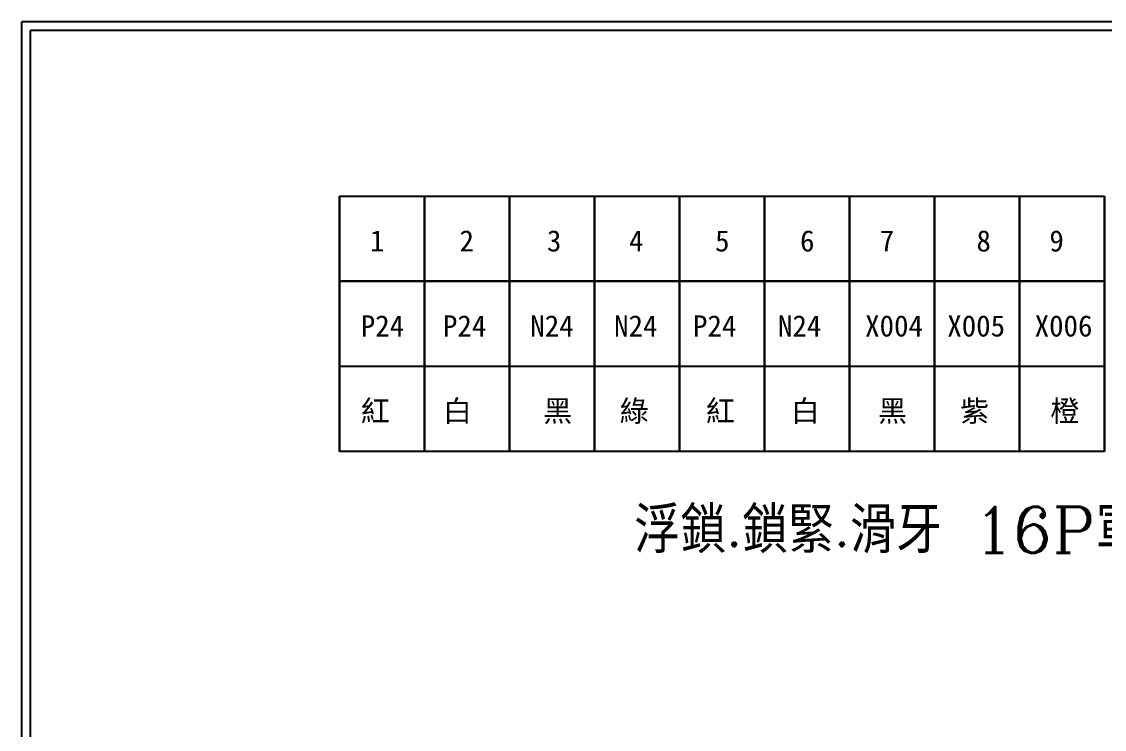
# Model space of a CAD drawing. Extents: x 275 to 562, y 265 to 469.
# Drawn here: x 274.9 to 427.8, y 369 to 468.9 of the extents above; entities that cross this region are included whole.
import ezdxf

# ---------------------------------------------------------------- set-up
doc = ezdxf.new("R2010")
doc.units = 0
doc.layers.add('圖框層', color=7, linetype='CONTINUOUS')
doc.layers.add('標尺寸層', color=3, linetype='CONTINUOUS')
doc.styles.add('CNS', font='romanc.shx', dxfattribs={"bigfont": 'chineset.shx'})
doc.styles.add('STSL', font='kaiu.ttf')

msp = doc.modelspace()

# ---------------------------------------------------------------- linework, layer by layer
at = {"layer": '圖框層', "color": 7}
for p, q in [((561.9, 468.91), (274.9, 468.91)), ((274.9, 264.95), (274.9, 468.91)), ((560.65, 467.66), (276.15, 467.66)), ((276.15, 266.2), (276.15, 467.66))]:
    msp.add_line(p, q, dxfattribs=at)
at = {"layer": '標尺寸層', "color": 7}
for p, q in [((319.79, 444.27), (319.79, 432.27)), ((319.79, 444.27), (331.79, 444.27)), ((319.79, 432.27), (319.79, 444.27)), ((319.79, 444.27), (319.79, 432.27)), ((319.79, 444.27), (331.79, 444.27)), ((319.79, 432.27), (319.79, 444.27)), ((331.79, 444.27), (331.79, 432.27)), ((331.79, 444.27), (343.79, 444.27)), ((331.79, 432.27), (331.79, 444.27)), ((331.79, 444.27), (331.79, 432.27)), ((331.79, 432.27), (331.79, 444.27)), ((343.79, 444.27), (343.79, 432.27)), ((343.79, 444.27), (355.79, 444.27)), ((343.79, 432.27), (343.79, 444.27)), ((355.79, 444.27), (355.79, 432.27)), ((355.79, 432.27), (355.79, 444.27)), ((355.79, 444.27), (367.79, 444.27)), ((367.79, 444.27), (367.79, 432.27)), ((367.79, 444.27), (379.79, 444.27)), ((367.79, 432.27), (367.79, 444.27)), ((379.79, 444.27), (379.79, 432.27)), ((379.79, 432.27), (379.79, 444.27)), ((379.79, 444.27), (391.79, 444.27)), ((391.79, 444.27), (391.79, 432.27)), ((391.79, 432.27), (391.79, 444.27)), ((391.79, 444.27), (391.79, 432.27)), ((391.79, 444.27), (403.79, 444.27)), ((391.79, 432.27), (391.79, 444.27)), ((391.79, 444.27), (391.79, 432.27)), ((391.79, 444.27), (403.79, 444.27)), ((391.79, 432.27), (391.79, 444.27)), ((403.79, 444.27), (403.79, 432.27)), ((403.79, 444.27), (415.79, 444.27)), ((403.79, 432.27), (403.79, 444.27)), ((403.79, 444.27), (403.79, 432.27)), ((403.79, 432.27), (403.79, 444.27)), ((415.79, 444.27), (415.79, 432.27)), ((415.79, 444.27), (427.79, 444.27)), ((415.79, 432.27), (415.79, 444.27)), ((427.79, 444.27), (427.79, 432.27)), ((427.79, 432.27), (427.79, 444.27)), ((331.79, 432.27), (319.79, 432.27)), ((331.79, 432.27), (319.79, 432.27)), ((319.79, 432.27), (319.79, 420.27)), ((319.79, 432.27), (331.79, 432.27)), ((319.79, 420.27), (319.79, 432.27)), ((319.79, 432.27), (319.79, 420.27)), ((319.79, 432.27), (331.79, 432.27)), ((319.79, 420.27), (319.79, 432.27)), ((343.79, 432.27), (331.79, 432.27)), ((331.79, 432.27), (331.79, 420.27)), ((331.79, 432.27), (343.79, 432.27)), ((331.79, 420.27), (331.79, 432.27)), ((331.79, 432.27), (331.79, 420.27)), ((331.79, 420.27), (331.79, 432.27)), ((355.79, 432.27), (343.79, 432.27)), ((343.79, 432.27), (343.79, 420.27)), ((343.79, 432.27), (355.79, 432.27)), ((343.79, 420.27), (343.79, 432.27)), ((367.79, 432.27), (355.79, 432.27)), ((355.79, 432.27), (355.79, 420.27)), ((355.79, 420.27), (355.79, 432.27)), ((355.79, 432.27), (367.79, 432.27)), ((379.79, 432.27), (367.79, 432.27)), ((367.79, 432.27), (367.79, 420.27)), ((367.79, 432.27), (379.79, 432.27)), ((367.79, 420.27), (367.79, 432.27)), ((391.79, 432.27), (379.79, 432.27)), ((379.79, 432.27), (379.79, 420.27)), ((379.79, 420.27), (379.79, 432.27)), ((379.79, 432.27), (391.79, 432.27)), ((403.79, 432.27), (391.79, 432.27)), ((403.79, 432.27), (391.79, 432.27)), ((391.79, 432.27), (391.79, 420.27)), ((391.79, 420.27), (391.79, 432.27)), ((391.79, 432.27), (391.79, 420.27)), ((391.79, 432.27), (403.79, 432.27)), ((391.79, 420.27), (391.79, 432.27)), ((391.79, 432.27), (391.79, 420.27)), ((391.79, 432.27), (403.79, 432.27)), ((391.79, 420.27), (391.79, 432.27)), ((415.79, 432.27), (403.79, 432.27)), ((403.79, 432.27), (403.79, 420.27)), ((403.79, 432.27), (415.79, 432.27)), ((403.79, 420.27), (403.79, 432.27)), ((403.79, 432.27), (403.79, 420.27)), ((403.79, 420.27), (403.79, 432.27)), ((427.79, 432.27), (415.79, 432.27)), ((415.79, 432.27), (415.79, 420.27)), ((415.79, 432.27), (427.79, 432.27)), ((415.79, 420.27), (415.79, 432.27)), ((427.79, 432.27), (427.79, 420.27)), ((427.79, 420.27), (427.79, 432.27)), ((331.79, 420.27), (319.79, 420.27)), ((331.79, 420.27), (319.79, 420.27)), ((319.79, 420.27), (319.79, 408.27)), ((319.79, 408.27), (319.79, 420.27)), ((319.79, 420.27), (319.79, 408.27)), ((319.79, 408.27), (319.79, 420.27)), ((343.79, 420.27), (331.79, 420.27)), ((331.79, 420.27), (331.79, 408.27)), ((331.79, 408.27), (331.79, 420.27)), ((331.79, 420.27), (331.79, 408.27)), ((331.79, 408.27), (331.79, 420.27)), ((355.79, 420.27), (343.79, 420.27)), ((343.79, 420.27), (343.79, 408.27)), ((343.79, 408.27), (343.79, 420.27)), ((367.79, 420.27), (355.79, 420.27)), ((355.79, 420.27), (355.79, 408.27)), ((355.79, 408.27), (355.79, 420.27)), ((379.79, 420.27), (367.79, 420.27)), ((367.79, 420.27), (367.79, 408.27)), ((367.79, 408.27), (367.79, 420.27)), ((391.79, 420.27), (379.79, 420.27)), ((379.79, 420.27), (379.79, 408.27)), ((379.79, 408.27), (379.79, 420.27)), ((403.79, 420.27), (391.79, 420.27)), ((403.79, 420.27), (391.79, 420.27)), ((391.79, 420.27), (391.79, 408.27)), ((391.79, 408.27), (391.79, 420.27)), ((391.79, 420.27), (391.79, 408.27)), ((391.79, 408.27), (391.79, 420.27)), ((391.79, 420.27), (391.79, 408.27)), ((391.79, 408.27), (391.79, 420.27)), ((415.79, 420.27), (403.79, 420.27)), ((403.79, 420.27), (403.79, 408.27)), ((403.79, 408.27), (403.79, 420.27)), ((403.79, 420.27), (403.79, 408.27)), ((403.79, 408.27), (403.79, 420.27)), ((427.79, 420.27), (415.79, 420.27)), ((415.79, 420.27), (415.79, 408.27)), ((415.79, 408.27), (415.79, 420.27)), ((427.79, 420.27), (427.79, 408.27)), ((427.79, 408.27), (427.79, 420.27)), ((331.79, 408.27), (319.79, 408.27)), ((331.79, 408.27), (319.79, 408.27)), ((343.79, 408.27), (331.79, 408.27)), ((355.79, 408.27), (343.79, 408.27)), ((367.79, 408.27), (355.79, 408.27)), ((379.79, 408.27), (367.79, 408.27)), ((391.79, 408.27), (379.79, 408.27)), ((403.79, 408.27), (391.79, 408.27)), ((403.79, 408.27), (391.79, 408.27)), ((415.79, 408.27), (403.79, 408.27)), ((427.79, 408.27), (415.79, 408.27))]:
    msp.add_line(p, q, dxfattribs=at)

# ---------------------------------------------------------------- texts
at = {"layer": '圖框層', "color": 7, "style": 'STSL'}
for s, p in [('1', (324.09, 436.48)), ('2', (336.73, 436.48)), ('3', (349.07, 436.48)), ('4', (360.67, 436.48)), ('5', (372.82, 436.48)), ('6', (384.82, 436.48)), ('7', (396.09, 436.48)), (' 8', (407.69, 436.48)), ('9', (420.03, 436.48)), ('P24', (322.79, 424.48)), ('P24', (334.39, 424.48)), ('N24', (346.73, 424.48)), (' N24', (356.52, 424.48)), ('P24', (369.7, 424.48)), ('N24', (381.7, 424.48)), ('X004', (394.01, 424.48)), ('X005', (405.61, 424.48)), ('X006', (417.95, 424.48)), ('紅', (322.79, 412.48)), ('白', (334.39, 412.48)), ('綠', (359.37, 412.48)), ('紅', (371.52, 412.48)), ('白', (383.52, 412.48)), ('紫', (407.43, 412.48)), ('橙', (420.16, 412.48)), ('黑', (348.55, 412.48)), ('黑', (395.83, 412.48))]:
    msp.add_text(s, height=3, dxfattribs=at).set_placement(p)
at = {"layer": '標尺寸層', "color": 7, "insert": (357.53, 400.43), "char_height": 6.5, "attachment_point": 1, "style": 'CNS'}
msp.add_mtext_dynamic_manual_height_columns('\\pi3.8724;浮鎖.鎖緊.滑牙 16P軍規金屬接頭', width=116.1555, gutter_width=32.5, heights=[0], dxfattribs=at)

doc.saveas('drawing.dxf')
